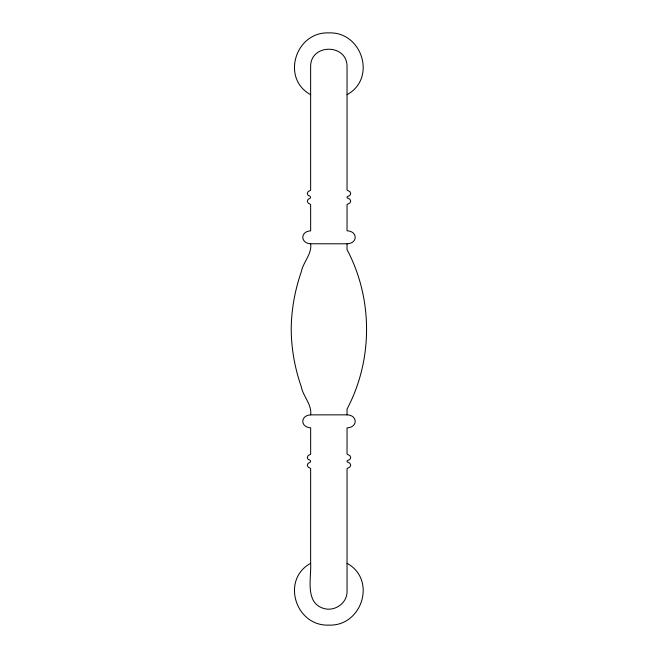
<?xml version="1.0" encoding="UTF-8"?>
<svg xmlns="http://www.w3.org/2000/svg" width="658" height="658" viewBox="0 0 658 658"><rect width="100%" height="100%" fill="white"/><g stroke="black" fill="none" stroke-linecap="round" stroke-linejoin="round"><path stroke-width="0.99" d="M310.634 563.314L310.642 468.463L308.125 467.048L307.261 465.14L308.125 463.232C311.44 462.697 311.357 460 308.125 459.424L307.261 457.524L308.125 455.616L310.65 454.135L310.658 427.799C300.163 427.322 300.196 415.379 310.658 414.869L347.037 414.844C357.894 415.157 357.894 427.535 347.037 427.856L347.037 454.143L349.875 455.616L350.739 457.524L349.875 459.424L347.037 460.896L347.037 461.76L349.875 463.232L350.739 465.14L349.875 467.048L347.037 468.521L347.037 591.665C347.153 603.106 334.914 611.603 324.123 608.576C304.432 603.115 311.522 577.88 310.634 563.314C280.703 579.624 295.623 626.523 328.836 625.1C362.056 626.523 376.968 579.624 347.037 563.314M310.658 414.869C312.04 404.53 303.141 396.519 301.257 386.707C294.858 368.266 291.346 348.855 291.223 329.329C291.346 309.795 294.858 290.392 301.257 271.951C303.099 262.114 312.131 254.136 310.65 243.764C300.18 243.279 300.188 231.328 310.65 230.851L310.634 204.457L308.125 203.034L307.261 201.134L308.125 199.226C311.357 198.634 311.357 196.01 308.125 195.418L307.261 193.51L308.125 191.61L310.634 190.187L310.634 66.335C310.658 43.535 347.013 43.535 347.037 66.335L347.037 190.137L349.875 191.61L350.739 193.51L349.875 195.418L347.037 196.89L347.037 197.754L349.875 199.226L350.739 201.134L349.875 203.034L347.037 204.506L347.037 230.802C357.894 231.123 357.894 243.501 347.037 243.805L310.65 243.764M347.037 94.686C376.968 78.376 362.056 31.477 328.836 32.9C295.623 31.477 280.703 78.376 310.634 94.686M347.037 243.805L347.037 249.612C373.07 298.65 373.07 360.008 347.037 409.046L347.037 414.844"/></g></svg>
